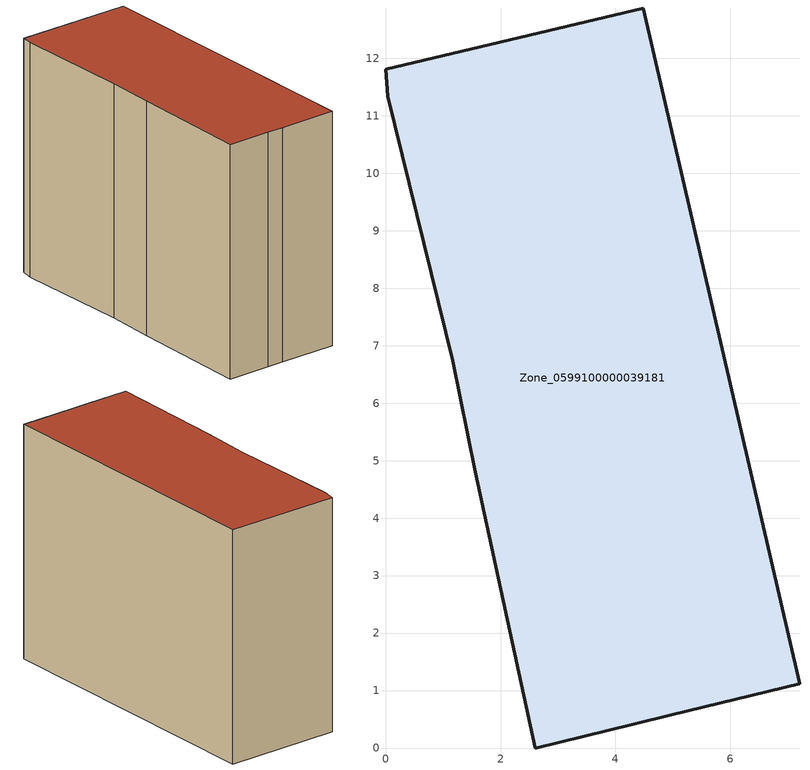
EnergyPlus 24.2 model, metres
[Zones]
Zone_0599100000039181
 floor ground (C_G): 1.17,6.74 0.04,11.34 0,11.81 4.48,12.88 7.21,1.12 4.97,0.57 4.31,0.41 2.6,0 1.56,4.81 z0
 wall outside (C_F): 0.04,11.34 1.17,6.74 1.56,4.81 2.6,0 4.31,0.41 4.97,0.57 7.21,1.12 4.48,12.88 0,11.81 0.04,11.34 z0:9.22
 roof outside (C_R): 4.31,0.41 4.97,0.57 7.21,1.12 4.48,12.88 0,11.81 0.04,11.34 1.17,6.74 1.56,4.81 2.6,0 z9.22
[BUILDING]
Pand.0599100000039181: North Axis=0; Terrain=City; Loads Convergence Tolerance Value=0.04; Temperature Convergence Tolerance Value=0.4; Solar Distribution=FullExterior; Maximum Number of Warmup Days=25; Minimum Number of Warmup Days=1
[Site:Location]
Rotterdam.The.Hague.AP_ZH_NLD Design_Conditions: Latitude=51.96; Longitude=4.45; Time Zone=1; Elevation=-4.5
[SITE:GROUNDTEMPERATURE:BUILDINGSURFACE]
18, 18, 18, 18, 18, 18, 18, 18, 18, 18, 18, 18
[MATERIAL] Thermal Absorptance=0.9; Solar Absorptance=0.7; Visible Absorptance=0.7
Name | Roughness | Thickness | Conductivity | Density | Specific Heat
G.TI.1946 | MediumSmooth | 0.15 | 1 | 540 | 1210
F.TI.1946 | Rough | 0.3 | 0.857143 | 1920 | 840
R.TI.1946 | MediumRough | 0.2 | 0.1 | 1500 | 1000
[CONSTRUCTION]
C_G: G.TI.1946
C_F: F.TI.1946
C_R: R.TI.1946
[ZONE]
Zone_0599100000039181: Type=1; Multiplier=1; Ceiling Height=Autocalculate; Volume=Autocalculate; Floor Area=autocalculate; Part of Total Floor Area=Yes
[ZONEINFILTRATION:DESIGNFLOWRATE]
Infil_Zone_0599100000039181: Zone or ZoneList or Space or SpaceList=Zone_0599100000039181; Schedule=AlwaysOn; Design Flow Rate Calculation Method=Flow/Area; Flow Rate per Floor Area=0.003; Constant Term Coefficient=1; Temperature Term Coefficient=0; Velocity Term Coefficient=0; Velocity Squared Term Coefficient=0
[HVACTEMPLATE:ZONE:IDEALLOADSAIRSYSTEM]
Zone_0599100000039181: Maximum Heating Supply Air Temperature=50; Minimum Cooling Supply Air Temperature=13; Maximum Heating Supply Air Humidity Ratio=0.0156; Minimum Cooling Supply Air Humidity Ratio=0.0077; Heating Limit=NoLimit; Cooling Limit=NoLimit; Dehumidification Control Type=ConstantSensibleHeatRatio; Cooling Sensible Heat Ratio=0.7; Dehumidification Setpoint=60; Humidification Control Type=None; Humidification Setpoint=30; Outdoor Air Method=None; Outdoor Air Flow Rate per Person=0.00944; Outdoor Air Flow Rate per Zone Floor Area=0; Outdoor Air Flow Rate per Zone=0; Demand Controlled Ventilation Type=None; Outdoor Air Economizer Type=NoEconomizer; Heat Recovery Type=None; Sensible Heat Recovery Effectiveness=0.7; Latent Heat Recovery Effectiveness=0.65
[ZONECONTROL:THERMOSTAT]
ThermostatControl_Zone_0599100000039181: Zone or ZoneList=Zone_0599100000039181; Control Type Schedule=DualSetpointControlType; Control 1=Thermostat_Zone_0599100000039181; Temperature Difference Between Cutout And Setpoint=0
[THERMOSTATSETPOINT:DUALSETPOINT]
Thermostat_Zone_0599100000039181: Heating Setpoint Temperature Schedule=HeatingSetpoint_Zone_0599100000039181; Cooling Setpoint Temperature Schedule=CoolingSetpoint_Zone_0599100000039181
[SCHEDULE:COMPACT]
HeatingSetpoint_Zone_0599100000039181: Through: 12/31, For: AllDays, Until: 24:00, 21
CoolingSetpoint_Zone_0599100000039181: Through: 12/31, For: AllDays, Until: 24:00, 24
DualSetpointControlType: Through: 12/31, For: AllDays, Until: 24:00, 4
AlwaysOn: Through: 12/31, For: AllDays, Until: 24:00, 1
